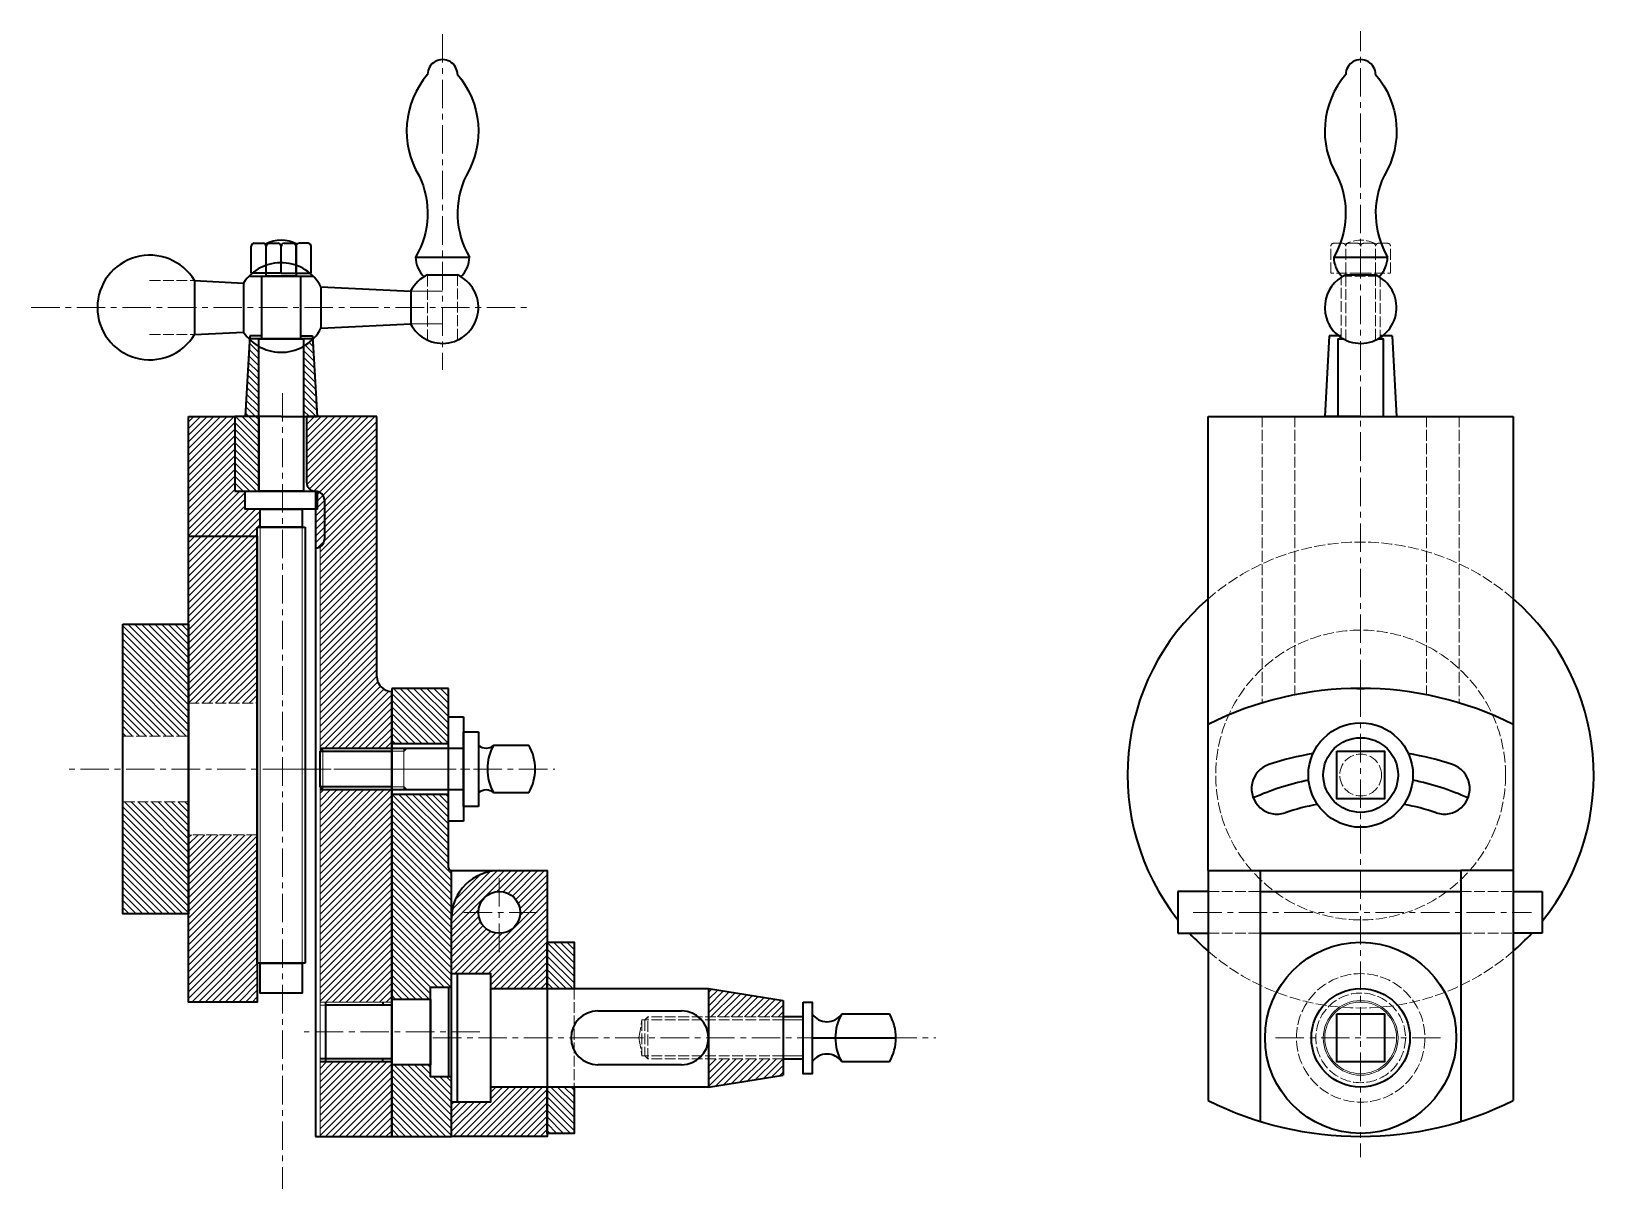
# Model space of a CAD drawing. Header units: millimetres. Extents: x 15432296 to 15432819, y 6507315 to 6507703.
import ezdxf

# ---------------------------------------------------------------- set-up
doc = ezdxf.new("R2010")
doc.units = ezdxf.units.MM
doc.linetypes.add('ACAD_ISO02W100', pattern=[15, 12, -3])
doc.linetypes.add('CENTER', pattern=[50.8, 31.75, -6.35, 6.35, -6.35])
for name, color, linetype, lineweight in [('Center', 1, 'CENTER', 18), ('Hidden', 5, 'ACAD_ISO02W100', 18), ('Object', 7, 'Continuous', 35), ('Thin', 7, 'Continuous', 18)]:
    doc.layers.add(name, color=color, linetype=linetype, lineweight=lineweight)
pattern_1 = [(45, (-48.5243, 0), (-1.12253201513, 1.12253201513), [])]
pattern_2 = [(135, (-48.5243, 0), (-1.12253201513, -1.12253201513), [])]

msp = doc.modelspace()

# ---------------------------------------------------------------- hatches: boundary and pattern name
at = {"layer": 'Thin'}
h = msp.add_hatch(dxfattribs=at)
h.set_pattern_fill('ANSI31', color=256, scale=0.5, angle=90)
h.set_pattern_definition(pattern_2)
h.paths.add_polyline_path([(15432367.97, 6507573.77), (15432372.47, 6507573.77), (15432372.47, 6507597.28, -0.064533), (15432369.41, 6507599.62)])
h.paths.add_polyline_path([(15432387.47, 6507573.77), (15432391.97, 6507573.77), (15432390.53, 6507599.62, -0.064533), (15432387.47, 6507597.28)])
h = msp.add_hatch(dxfattribs=at)
h.set_pattern_fill('ANSI31', color=256, scale=0.5)
h.set_pattern_definition(pattern_1)
h.paths.add_polyline_path([(15432364.47, 6507573.77), (15432348.97, 6507573.77), (15432348.97, 6507533.77), (15432371.97, 6507533.77), (15432371.97, 6507536.77), (15432372.97, 6507536.77), (15432372.97, 6507542.77), (15432367.97, 6507542.77), (15432367.97, 6507548.77), (15432364.47, 6507548.77)])
h.paths.add_polyline_path([(15432348.97, 6507477.77), (15432371.97, 6507477.77), (15432371.97, 6507533.77), (15432348.97, 6507533.77)])
h.paths.add_polyline_path([(15432348.97, 6507407.27), (15432348.97, 6507377.77), (15432371.97, 6507377.77), (15432371.97, 6507433.77), (15432348.97, 6507433.77)])
h = msp.add_hatch(dxfattribs=at)
h.set_pattern_fill('ANSI31', color=256, scale=0.5, angle=90)
h.set_pattern_definition(pattern_2)
h.paths.add_polyline_path([(15432364.47, 6507548.77), (15432372.47, 6507548.77), (15432372.47, 6507573.77), (15432367.97, 6507573.77), (15432364.47, 6507573.77)])
h = msp.add_hatch(dxfattribs=at)
h.set_pattern_fill('ANSI31', color=256, scale=0.5)
h.set_pattern_definition(pattern_1)
h.paths.add_polyline_path([(15432411.97, 6507573.77), (15432388.47, 6507573.77), (15432388.47, 6507551.77, 0.414214), (15432391.47, 6507548.77), (15432391.47, 6507529.77, 0.131652), (15432392.97, 6507530.17), (15432392.97, 6507462.77), (15432416.97, 6507462.77), (15432416.97, 6507481.77, -0.414214), (15432411.97, 6507486.77)])
h.paths.add_polyline_path([(15432416.97, 6507448.77), (15432393.97, 6507448.77), (15432392.97, 6507448.77), (15432392.97, 6507377.77), (15432416.97, 6507377.77)])
h.paths.add_polyline_path([(15432392.97, 6507357.77), (15432392.97, 6507332.77), (15432416.97, 6507332.77), (15432416.97, 6507357.77)])
h = msp.add_hatch(dxfattribs=at)
h.set_pattern_fill('ANSI31', color=256, scale=0.5, angle=90)
h.set_pattern_definition(pattern_2)
h.paths.add_polyline_path([(15432326.97, 6507504.27), (15432326.97, 6507466.77), (15432348.97, 6507466.77), (15432348.97, 6507504.27)])
h.paths.add_polyline_path([(15432326.97, 6507407.27), (15432348.97, 6507407.27), (15432348.97, 6507444.77), (15432326.97, 6507444.77)])
h = msp.add_hatch(dxfattribs=at)
h.set_pattern_fill('ANSI31', color=256, scale=0.5, angle=90)
h.set_pattern_definition(pattern_2)
h.paths.add_polyline_path([(15432435.97, 6507447.27), (15432416.97, 6507447.27), (15432416.97, 6507378.77), (15432429.97, 6507378.77), (15432429.97, 6507382.77), (15432435.97, 6507382.77), (15432436.97, 6507382.77), (15432436.97, 6507405.77), (15432436.97, 6507421.77, -0.414214), (15432435.97, 6507422.77)])
h.paths.add_polyline_path([(15432435.97, 6507473.27), (15432435.97, 6507482.77), (15432416.97, 6507482.77), (15432416.97, 6507464.27), (15432435.97, 6507464.27)])
h.paths.add_polyline_path([(15432416.97, 6507356.77), (15432416.97, 6507332.77), (15432436.97, 6507332.77), (15432436.97, 6507352.77), (15432429.97, 6507352.77), (15432429.97, 6507356.77)])
h = msp.add_hatch(dxfattribs=at)
h.set_pattern_fill('ANSI31', color=256, scale=0.5)
h.set_pattern_definition(pattern_1)
h.paths.add_polyline_path([(15432468.97, 6507421.77), (15432452.97, 6507421.77, 0.414214), (15432436.97, 6507405.77), (15432436.97, 6507387.27), (15432449.97, 6507387.27), (15432449.97, 6507382.27), (15432468.97, 6507382.27), (15432468.97, 6507397.77)])
h.paths.add_polyline_path([(15432445.97, 6507407.77, -1), (15432459.97, 6507407.77, -1)], flags=16)
h.paths.add_polyline_path([(15432468.97, 6507349.27), (15432449.97, 6507349.27), (15432449.97, 6507344.27), (15432438.97, 6507344.27), (15432436.97, 6507344.27), (15432436.97, 6507332.77), (15432468.97, 6507332.77)])
h = msp.add_hatch(dxfattribs=at)
h.set_pattern_fill('ANSI31', color=256, scale=0.5, angle=90)
h.set_pattern_definition(pattern_2)
h.paths.add_polyline_path([(15432468.97, 6507382.27), (15432477.97, 6507382.27), (15432477.97, 6507397.77), (15432468.97, 6507397.77)])
h.paths.add_polyline_path([(15432477.97, 6507349.27), (15432468.97, 6507349.27), (15432468.97, 6507333.77), (15432477.97, 6507333.77)])
h = msp.add_hatch(dxfattribs=at)
h.set_pattern_fill('ANSI31', color=256, scale=0.5)
h.paths.add_polyline_path([(15432522.97, 6507382.27), (15432522.97, 6507372.77), (15432547.97, 6507372.77), (15432547.97, 6507378.27)])
h.paths.add_polyline_path([(15432547.97, 6507358.77), (15432522.97, 6507358.77), (15432522.97, 6507349.27), (15432547.97, 6507353.27)])

# ---------------------------------------------------------------- linework, layer by layer
at = {"layer": 'Center', "ltscale": 0.3}
for p, q in [((15432433.97, 6507701.78), (15432433.97, 6507589.4)), ((15432741.19, 6507482.77), (15432741.19, 6507702.76)), ((15432296.35, 6507610.27), (15432462.39, 6507610.27)), ((15432380.47, 6507581.62), (15432380.47, 6507315.26)), ((15432741.19, 6507482.77), (15432741.19, 6507325.88)), ((15432383.31, 6507455.77), (15432307.79, 6507455.77)), ((15432383.34, 6507455.77), (15432471.51, 6507455.77)), ((15432426.19, 6507455.77), (15432383.46, 6507455.77)), ((15432409.54, 6507455.77), (15432443.16, 6507455.77)), ((15432452.97, 6507419.26), (15432452.97, 6507394.17)), ((15432441.07, 6507407.77), (15432465.68, 6507407.77)), ((15432685.17, 6507407.77), (15432798.33, 6507407.77)), ((15432446.48, 6507367.77), (15432387.64, 6507367.77)), ((15432430.75, 6507365.77), (15432599.01, 6507365.77)), ((15432712.7, 6507365.77), (15432768.91, 6507365.77))]:
    msp.add_line(p, q, dxfattribs=at)
at = {"layer": 'Hidden', "ltscale": 0.3}
for p, q in [((15432731.19, 6507621.77), (15432731.19, 6507630.77)), ((15432732.19, 6507631.77), (15432735.19, 6507631.77)), ((15432736.19, 6507621.77), (15432736.19, 6507630.77)), ((15432737.19, 6507631.77), (15432740.19, 6507631.77)), ((15432741.19, 6507621.77), (15432741.19, 6507630.77)), ((15432742.19, 6507631.77), (15432745.19, 6507631.77)), ((15432745.19, 6507631.77), (15432745.19, 6507631.77)), ((15432746.19, 6507621.77), (15432746.19, 6507630.77)), ((15432746.19, 6507630.77), (15432746.19, 6507630.77)), ((15432746.19, 6507630.77), (15432746.19, 6507630.77)), ((15432750.19, 6507631.77), (15432747.19, 6507631.77)), ((15432747.19, 6507631.77), (15432747.19, 6507631.77)), ((15432751.19, 6507621.77), (15432751.19, 6507630.77)), ((15432373.47, 6507599.77), (15432373.47, 6507620.77)), ((15432386.47, 6507620.77), (15432386.47, 6507599.77)), ((15432428.97, 6507599.36), (15432428.97, 6507621.18)), ((15432438.97, 6507621.18), (15432438.97, 6507599.36)), ((15432741.19, 6507621.77), (15432731.19, 6507621.77)), ((15432736.19, 6507621.77), (15432736.19, 6507620.77)), ((15432736.19, 6507599.36), (15432736.19, 6507621.18)), ((15432741.19, 6507621.77), (15432751.19, 6507621.77)), ((15432746.19, 6507621.77), (15432746.19, 6507620.77)), ((15432746.19, 6507621.18), (15432746.19, 6507599.36)), ((15432335.97, 6507619.27), (15432350.98, 6507619.27)), ((15432335.97, 6507601.27), (15432350.98, 6507601.27)), ((15432708.19, 6507573.77), (15432708.19, 6507477.89)), ((15432719.19, 6507573.77), (15432719.19, 6507480.63)), ((15432763.19, 6507573.77), (15432763.19, 6507480.63)), ((15432774.19, 6507573.77), (15432774.19, 6507477.89)), ((15432348.97, 6507477.77), (15432371.97, 6507477.77)), ((15432326.97, 6507466.77), (15432348.97, 6507466.77)), ((15432348.97, 6507444.77), (15432326.97, 6507444.77)), ((15432371.97, 6507433.77), (15432348.97, 6507433.77)), ((15432690.19, 6507414.77), (15432707.69, 6507414.77)), ((15432774.69, 6507414.77), (15432792.19, 6507414.77)), ((15432690.19, 6507400.77), (15432707.69, 6507400.77)), ((15432774.69, 6507400.77), (15432792.19, 6507400.77)), ((15432468.97, 6507382.27), (15432468.97, 6507349.27)), ((15432477.97, 6507382.27), (15432477.97, 6507349.27)), ((15432499.68, 6507365.77), (15432500.68, 6507371.77)), ((15432501.68, 6507371.77), (15432500.68, 6507371.77)), ((15432500.68, 6507371.77), (15432500.68, 6507359.77)), ((15432502.68, 6507372.77), (15432501.68, 6507371.77)), ((15432501.68, 6507371.77), (15432501.68, 6507359.77)), ((15432547.97, 6507371.77), (15432501.68, 6507371.77)), ((15432502.68, 6507358.77), (15432502.68, 6507372.77)), ((15432547.97, 6507372.77), (15432502.68, 6507372.77)), ((15432499.68, 6507365.77), (15432500.68, 6507359.77)), ((15432500.68, 6507359.77), (15432501.68, 6507359.77)), ((15432502.68, 6507358.77), (15432501.68, 6507359.77)), ((15432547.97, 6507359.77), (15432501.68, 6507359.77)), ((15432547.97, 6507358.77), (15432502.68, 6507358.77))]:
    msp.add_line(p, q, dxfattribs=at)
at = {"layer": 'Hidden'}
for p, q in [((15432433.97, 6507615.77), (15432423.31, 6507615.77)), ((15432433.97, 6507604.77), (15432423.31, 6507604.77))]:
    msp.add_line(p, q, dxfattribs=at)
at = {"layer": 'Hidden', "ltscale": 0.3}
for points in [[(15432735.19, 6507631.77), (15432735.19, 6507631.77, -0.414214), (15432736.19, 6507630.77), (15432736.19, 6507630.77)], [(15432736.19, 6507630.77), (15432736.19, 6507630.77, -0.414214), (15432737.19, 6507631.77), (15432737.19, 6507631.77)]]:
    msp.add_lwpolyline(points, format="xyb", dxfattribs=at)
msp.add_lwpolyline([(15432735.38, 6507599.77), (15432734.69, 6507599.77), (15432734.69, 6507620.77), (15432747.69, 6507620.77), (15432747.69, 6507599.77), (15432747, 6507599.77)], dxfattribs=at)
for centre, radius in [((15432741.19, 6507453.77), 48.5), ((15432741.19, 6507453.77), 7), ((15432741.19, 6507365.77), 21.5), ((15432741.19, 6507365.77), 15)]:
    msp.add_circle(centre, radius, dxfattribs=at)
for centre, radius, start, end in [((15432732.19, 6507630.77), 1, 90, 180), ((15432741.19, 6507621.85), 10.98, 61.193, 118.807), ((15432740.19, 6507630.77), 1, 0, 90), ((15432742.19, 6507630.77), 1, 90, 180), ((15432745.19, 6507630.77), 1, 0, 90), ((15432747.19, 6507630.77), 1, 90, 180), ((15432750.19, 6507630.77), 1, 360, 90), ((15432741.19, 6507453.77), 78, 49.1678, 130.8322), ((15432741.19, 6507453.77), 78, 229.1678, 310.8322)]:
    msp.add_arc(centre, radius, start, end, dxfattribs=at)
at = {"layer": 'Object'}
for p, q in [((15432369.97, 6507621.77), (15432369.97, 6507630.77)), ((15432370.97, 6507631.77), (15432373.97, 6507631.77)), ((15432374.97, 6507621.77), (15432374.97, 6507630.77)), ((15432374.97, 6507620.77), (15432374.97, 6507630.77)), ((15432375.97, 6507631.77), (15432378.97, 6507631.77)), ((15432379.97, 6507621.77), (15432379.97, 6507630.77)), ((15432380.97, 6507631.77), (15432383.97, 6507631.77)), ((15432384.97, 6507621.77), (15432384.97, 6507630.77)), ((15432384.97, 6507630.77), (15432384.97, 6507620.77)), ((15432388.97, 6507631.77), (15432385.97, 6507631.77)), ((15432389.97, 6507621.77), (15432389.97, 6507630.77)), ((15432424.97, 6507627.18), (15432442.97, 6507627.18)), ((15432732.19, 6507627.18), (15432750.19, 6507627.18)), ((15432369.26, 6507620.77), (15432390.68, 6507620.77)), ((15432379.97, 6507621.77), (15432369.97, 6507621.77)), ((15432384.97, 6507620.77), (15432374.97, 6507620.77)), ((15432379.97, 6507621.77), (15432389.97, 6507621.77)), ((15432428.97, 6507621.18), (15432438.97, 6507621.18)), ((15432736.19, 6507621.18), (15432746.19, 6507621.18)), ((15432350.98, 6507619.27), (15432367.41, 6507618.47)), ((15432350.98, 6507619.27), (15432350.98, 6507601.27)), ((15432367.41, 6507618.47), (15432367.41, 6507602.06)), ((15432393.26, 6507617.22), (15432393.26, 6507603.31)), ((15432393.26, 6507617.22), (15432423.31, 6507615.77)), ((15432423.31, 6507615.77), (15432423.31, 6507604.77)), ((15432393.26, 6507603.31), (15432423.31, 6507604.77)), ((15432350.98, 6507601.27), (15432367.41, 6507602.06)), ((15432369.47, 6507600.77), (15432367.97, 6507573.77)), ((15432390.68, 6507599.77), (15432369.26, 6507599.77)), ((15432373.47, 6507600.77), (15432369.47, 6507600.77)), ((15432386.47, 6507600.77), (15432390.47, 6507600.77)), ((15432390.47, 6507600.77), (15432391.97, 6507573.77)), ((15432730.69, 6507600.77), (15432729.19, 6507573.77)), ((15432734.69, 6507600.77), (15432730.69, 6507600.77)), ((15432751.69, 6507600.77), (15432747.69, 6507600.77)), ((15432751.69, 6507600.77), (15432753.19, 6507573.77)), ((15432348.97, 6507533.77), (15432348.97, 6507573.77)), ((15432348.97, 6507573.77), (15432364.47, 6507573.77)), ((15432372.47, 6507573.77), (15432364.47, 6507573.77)), ((15432364.47, 6507573.77), (15432364.47, 6507548.77)), ((15432379.97, 6507573.77), (15432367.97, 6507573.77)), ((15432372.47, 6507548.77), (15432372.47, 6507573.77)), ((15432372.47, 6507573.77), (15432372.47, 6507548.77)), ((15432379.97, 6507573.77), (15432391.97, 6507573.77)), ((15432387.47, 6507573.77), (15432387.47, 6507548.77)), ((15432411.97, 6507573.77), (15432388.47, 6507573.77)), ((15432388.47, 6507573.77), (15432388.47, 6507551.77)), ((15432411.97, 6507486.77), (15432411.97, 6507573.77)), ((15432690.19, 6507470.73), (15432690.19, 6507573.77)), ((15432690.19, 6507573.77), (15432792.19, 6507573.77)), ((15432741.19, 6507573.77), (15432729.19, 6507573.77)), ((15432741.19, 6507573.77), (15432753.19, 6507573.77)), ((15432741.19, 6507573.77), (15432763.19, 6507573.77)), ((15432792.19, 6507573.77), (15432792.19, 6507470.73)), ((15432364.47, 6507548.77), (15432372.47, 6507548.77)), ((15432391.47, 6507548.77), (15432391.47, 6507548.77)), ((15432391.47, 6507548.77), (15432391.47, 6507332.77)), ((15432391.47, 6507548.77), (15432391.47, 6507548.77)), ((15432394.47, 6507545.77), (15432394.47, 6507532.77)), ((15432371.97, 6507536.77), (15432387.97, 6507536.77)), ((15432371.97, 6507390.77), (15432371.97, 6507536.77)), ((15432387.97, 6507536.77), (15432387.97, 6507390.77)), ((15432391.47, 6507529.77), (15432391.47, 6507529.77)), ((15432416.97, 6507482.77), (15432416.97, 6507332.77)), ((15432435.97, 6507482.77), (15432416.97, 6507482.77)), ((15432416.97, 6507332.77), (15432416.97, 6507481.77)), ((15432416.97, 6507481.77), (15432416.97, 6507481.77)), ((15432435.97, 6507422.77), (15432435.97, 6507482.77)), ((15432739.86, 6507482.77), (15432742.52, 6507482.77)), ((15432435.97, 6507462.77), (15432435.97, 6507473.27)), ((15432435.97, 6507473.27), (15432440.97, 6507473.27)), ((15432440.97, 6507473.27), (15432440.97, 6507438.27)), ((15432690.19, 6507421.77), (15432690.19, 6507470.73)), ((15432792.19, 6507470.73), (15432792.19, 6507421.77)), ((15432416.97, 6507464.27), (15432435.97, 6507464.27)), ((15432440.97, 6507468.27), (15432445.97, 6507468.27)), ((15432440.97, 6507443.27), (15432440.97, 6507468.27)), ((15432445.97, 6507468.27), (15432445.97, 6507443.27)), ((15432451.11, 6507463.77), (15432462.83, 6507463.77)), ((15432392.97, 6507462.77), (15432416.97, 6507462.77)), ((15432393.97, 6507462.77), (15432392.97, 6507461.77)), ((15432392.97, 6507461.77), (15432416.97, 6507461.77)), ((15432392.97, 6507449.77), (15432392.97, 6507461.77)), ((15432393.97, 6507462.77), (15432440.97, 6507462.77)), ((15432421.97, 6507462.77), (15432420.97, 6507461.77)), ((15432440.97, 6507462.77), (15432440.97, 6507448.77)), ((15432416.97, 6507449.77), (15432392.97, 6507449.77)), ((15432393.97, 6507448.77), (15432392.97, 6507449.77)), ((15432416.97, 6507448.77), (15432392.97, 6507448.77)), ((15432440.97, 6507448.77), (15432393.97, 6507448.77)), ((15432421.97, 6507448.77), (15432420.97, 6507449.77)), ((15432435.97, 6507438.27), (15432435.97, 6507448.77)), ((15432462.83, 6507447.77), (15432451.11, 6507447.77)), ((15432435.97, 6507447.27), (15432416.97, 6507447.27)), ((15432445.97, 6507443.27), (15432440.97, 6507443.27)), ((15432440.97, 6507438.27), (15432435.97, 6507438.27)), ((15432436.97, 6507332.77), (15432436.97, 6507421.77)), ((15432436.97, 6507421.77), (15432436.97, 6507421.77)), ((15432452.97, 6507421.77), (15432468.97, 6507421.77)), ((15432468.97, 6507421.77), (15432468.97, 6507332.77)), ((15432690.19, 6507421.77), (15432690.19, 6507344.81)), ((15432690.19, 6507421.77), (15432707.69, 6507421.77)), ((15432792.19, 6507421.77), (15432774.69, 6507421.77)), ((15432792.19, 6507421.77), (15432792.19, 6507344.81)), ((15432707.69, 6507414.77), (15432774.69, 6507414.77)), ((15432436.97, 6507332.77), (15432436.97, 6507405.77)), ((15432707.69, 6507400.77), (15432774.69, 6507400.77)), ((15432387.97, 6507390.77), (15432371.97, 6507390.77)), ((15432436.97, 6507387.27), (15432449.97, 6507387.27)), ((15432449.97, 6507387.27), (15432449.97, 6507344.27)), ((15432429.97, 6507382.77), (15432436.97, 6507382.77)), ((15432429.97, 6507352.77), (15432429.97, 6507382.77)), ((15432449.97, 6507382.27), (15432468.97, 6507382.27)), ((15432449.97, 6507382.27), (15432522.97, 6507382.27)), ((15432522.97, 6507382.27), (15432522.97, 6507349.27)), ((15432522.97, 6507382.27), (15432547.97, 6507378.27)), ((15432394.97, 6507357.77), (15432394.97, 6507377.77)), ((15432416.97, 6507376.77), (15432394.97, 6507376.77)), ((15432413.97, 6507377.77), (15432413.97, 6507376.77)), ((15432416.97, 6507378.77), (15432429.97, 6507378.77)), ((15432429.97, 6507378.77), (15432429.97, 6507356.77)), ((15432547.97, 6507378.27), (15432547.97, 6507353.27)), ((15432502.68, 6507372.77), (15432502.68, 6507372.77)), ((15432554.68, 6507372.77), (15432547.97, 6507372.77)), ((15432567.54, 6507373.77), (15432583.54, 6507373.77)), ((15432557.68, 6507365.77), (15432585.68, 6507365.77)), ((15432416.97, 6507358.77), (15432392.97, 6507358.77)), ((15432416.97, 6507358.77), (15432394.97, 6507358.77)), ((15432413.97, 6507357.77), (15432413.97, 6507358.77)), ((15432502.68, 6507358.77), (15432502.68, 6507358.77)), ((15432547.97, 6507358.77), (15432554.68, 6507358.77)), ((15432416.97, 6507357.77), (15432392.97, 6507357.77)), ((15432429.97, 6507356.77), (15432416.97, 6507356.77)), ((15432522.97, 6507349.27), (15432547.97, 6507353.27)), ((15432583.54, 6507357.77), (15432567.54, 6507357.77)), ((15432436.97, 6507352.77), (15432429.97, 6507352.77)), ((15432468.97, 6507349.27), (15432449.97, 6507349.27)), ((15432522.97, 6507349.27), (15432449.97, 6507349.27)), ((15432449.97, 6507344.27), (15432436.97, 6507344.27)), ((15432391.47, 6507332.77), (15432416.97, 6507332.77)), ((15432416.97, 6507332.77), (15432436.97, 6507332.77)), ((15432468.97, 6507332.77), (15432436.97, 6507332.77))]:
    msp.add_line(p, q, dxfattribs=at)
at = {"layer": 'Object', "ltscale": 0.3}
for p, q in [((15432690.19, 6507414.77), (15432680.05, 6507414.77)), ((15432680.05, 6507414.77), (15432680.05, 6507400.77)), ((15432792.19, 6507414.77), (15432801.89, 6507414.77)), ((15432801.89, 6507414.77), (15432801.89, 6507400.77)), ((15432680.05, 6507400.77), (15432690.19, 6507400.77)), ((15432801.89, 6507400.77), (15432792.19, 6507400.77))]:
    msp.add_line(p, q, dxfattribs=at)
at = {"layer": 'Object'}
for points in [[(15432428.97, 6507688.27, 0.323685), (15432426.1, 6507654.4)], [(15432438.97, 6507688.27, -0.323685), (15432441.84, 6507654.4)], [(15432736.19, 6507688.27, 0.323685), (15432733.32, 6507654.4)], [(15432746.19, 6507688.27, -0.323685), (15432749.06, 6507654.4)], [(15432426.1, 6507654.4, -0.249536), (15432424.97, 6507627.18, -2.1734)], [(15432441.84, 6507654.4, 0.249536), (15432442.97, 6507627.18, 2.1734)], [(15432733.32, 6507654.4, -0.249536), (15432732.19, 6507627.18, -2.1734)], [(15432749.06, 6507654.4, 0.249536), (15432750.19, 6507627.18, 2.1734)]]:
    msp.add_lwpolyline(points, format="xyb", dxfattribs=at)
for points in [[(15432373.47, 6507620.77), (15432386.47, 6507620.77), (15432386.47, 6507599.77), (15432373.47, 6507599.77)], [(15432367.97, 6507548.77), (15432391.97, 6507548.77), (15432391.97, 6507542.77), (15432367.97, 6507542.77)], [(15432372.97, 6507542.77), (15432386.97, 6507542.77), (15432386.97, 6507536.77), (15432372.97, 6507536.77)], [(15432348.97, 6507533.77), (15432371.97, 6507533.77), (15432371.97, 6507377.77), (15432348.97, 6507377.77)], [(15432326.97, 6507504.27), (15432348.97, 6507504.27), (15432348.97, 6507407.27), (15432326.97, 6507407.27)], [(15432733.19, 6507461.77), (15432749.19, 6507461.77), (15432749.19, 6507445.77), (15432733.19, 6507445.77)], [(15432436.97, 6507421.77), (15432468.97, 6507421.77), (15432468.97, 6507332.77), (15432436.97, 6507332.77)], [(15432372.97, 6507390.77), (15432386.97, 6507390.77), (15432386.97, 6507380.77), (15432372.97, 6507380.77)], [(15432438.97, 6507387.27), (15432449.97, 6507387.27), (15432449.97, 6507344.27), (15432438.97, 6507344.27)], [(15432429.97, 6507382.77), (15432435.97, 6507382.77), (15432435.97, 6507352.77), (15432429.97, 6507352.77)], [(15432416.97, 6507378.77), (15432429.97, 6507378.77), (15432429.97, 6507356.77), (15432416.97, 6507356.77)], [(15432554.68, 6507377.77), (15432557.68, 6507377.77), (15432557.68, 6507353.77), (15432554.68, 6507353.77)], [(15432733.19, 6507373.77), (15432749.19, 6507373.77), (15432749.19, 6507357.77), (15432733.19, 6507357.77)]]:
    msp.add_lwpolyline(points, close=True, dxfattribs=at)
for points in [[(15432372.47, 6507573.77), (15432372.47, 6507599.77), (15432387.47, 6507599.77), (15432387.47, 6507573.77)], [(15432733.69, 6507573.77), (15432733.69, 6507599.77), (15432735.38, 6507599.77)], [(15432747, 6507599.77), (15432748.69, 6507599.77), (15432748.69, 6507573.77)], [(15432387.47, 6507548.77), (15432372.47, 6507548.77)], [(15432707.69, 6507337.8), (15432707.69, 6507421.77), (15432774.69, 6507421.77), (15432774.69, 6507337.8)], [(15432468.97, 6507382.27), (15432468.97, 6507397.77), (15432477.97, 6507397.77), (15432477.97, 6507382.27)], [(15432485.97, 6507374.77), (15432513.97, 6507374.77)], [(15432513.97, 6507356.77), (15432485.97, 6507356.77)], [(15432477.97, 6507349.27), (15432477.97, 6507333.77), (15432468.97, 6507333.77), (15432468.97, 6507349.27)]]:
    msp.add_lwpolyline(points, dxfattribs=at)
for centre, radius in [((15432741.19, 6507453.77), 17.5), ((15432741.19, 6507453.77), 12.5), ((15432452.97, 6507407.77), 7), ((15432452.97, 6507407.77), 7), ((15432741.19, 6507365.77), 32), ((15432741.19, 6507365.77), 16.5)]:
    msp.add_circle(centre, radius, dxfattribs=at)
for centre, radius, start, end in [((15432433.97, 6507688.27), 5, 359.999, 180.001), ((15432741.19, 6507688.27), 5, 359.999, 180.001), ((15432370.97, 6507630.77), 1, 90, 180), ((15432373.97, 6507630.77), 1, 0, 90), ((15432379.97, 6507621.85), 10.98, 61.193, 118.807), ((15432375.97, 6507630.77), 1, 90, 180), ((15432378.97, 6507630.77), 1, 0, 90), ((15432380.97, 6507630.77), 1, 90, 180), ((15432383.97, 6507630.77), 1, 0, 90), ((15432385.97, 6507630.77), 1, 90, 180), ((15432388.97, 6507630.77), 1, 360, 90), ((15432335.97, 6507610.27), 17.5, 30.9497, 329.0503), ((15432379.97, 6507610.27), 15, 27.6191, 146.8399), ((15432433.97, 6507627.18), 9, 180, 227.0862), ((15432433.97, 6507627.18), 9, 312.9138, 0), ((15432741.19, 6507627.18), 9, 180, 227.0862), ((15432741.19, 6507627.18), 9, 312.9138, 0), ((15432433.97, 6507610.27), 12, 207.2796, 65.3757), ((15432433.97, 6507610.27), 12, 114.6243, 152.7204), ((15432741.19, 6507610.27), 12, 114.6243, 232.3415), ((15432741.19, 6507610.27), 12, 207.2796, 65.3757), ((15432379.97, 6507610.27), 15, 213.1601, 332.3809), ((15432391.47, 6507551.77), 3, 180, 270), ((15432391.47, 6507545.77), 3, 0, 90), ((15432391.47, 6507532.77), 3, 270, 0), ((15432741.19, 6507453.77), 78, 130.8322, 218.3958), ((15432741.19, 6507453.77), 78, 321.099, 49.1678), ((15432416.97, 6507486.77), 5, 180, 270), ((15432741.19, 6507368.77), 114, 63.425, 116.575), ((15432448.54, 6507466.59), 3.82, 227.6963, 312.3037), ((15432464.97, 6507455.77), 16, 150, 210), ((15432448.97, 6507455.77), 16, 330, 30), ((15432741.19, 6507365.77), 96.5, 99.5219, 108.553), ((15432741.19, 6507365.77), 96.5, 71.447, 80.4781), ((15432713.19, 6507449.19), 8.5, 108.553, 288.553), ((15432769.19, 6507449.19), 8.5, 251.447, 71.4474), ((15432448.54, 6507444.94), 3.82, 47.6963, 132.3037), ((15432741.19, 6507365.77), 88, 101.4129, 114.0894), ((15432741.19, 6507365.77), 88, 65.9106, 78.5871), ((15432741.19, 6507365.77), 79.5, 100.4933, 108.553), ((15432741.19, 6507365.77), 79.5, 71.447, 79.5067), ((15432436.97, 6507422.77), 1, 180, 270), ((15432452.97, 6507405.77), 16, 90, 180), ((15432741.19, 6507453.77), 78, 222.8036, 229.1678), ((15432741.19, 6507453.77), 78, 310.8322, 317.1964), ((15432485.97, 6507365.77), 9, 90, 270), ((15432513.97, 6507365.77), 9, 270, 90), ((15432562.61, 6507377.16), 5.98, 214.52, 325.48), ((15432581.44, 6507365.77), 16.04, 150.0905, 209.9095), ((15432569.67, 6507365.77), 16.01, 330.0247, 29.9753), ((15432562.61, 6507354.38), 5.98, 34.52, 145.48), ((15432741.19, 6507446.77), 114, 243.425, 296.575)]:
    msp.add_arc(centre, radius, start, end, dxfattribs=at)
at = {"layer": 'Thin'}
for p, q in [((15432372.97, 6507390.77), (15432372.97, 6507536.77)), ((15432386.97, 6507536.77), (15432386.97, 6507390.77)), ((15432392.97, 6507530.17), (15432392.97, 6507332.77)), ((15432392.97, 6507461.77), (15432420.97, 6507461.77)), ((15432393.97, 6507448.77), (15432393.97, 6507462.77)), ((15432420.97, 6507448.77), (15432420.97, 6507462.77)), ((15432420.97, 6507449.77), (15432392.97, 6507449.77)), ((15432392.97, 6507377.77), (15432416.97, 6507377.77)), ((15432392.97, 6507376.77), (15432416.97, 6507376.77)), ((15432394.97, 6507377.77), (15432413.97, 6507377.77)), ((15432547.97, 6507371.77), (15432554.68, 6507371.77)), ((15432547.97, 6507359.77), (15432554.68, 6507359.77)), ((15432413.97, 6507357.77), (15432394.97, 6507357.77))]:
    msp.add_line(p, q, dxfattribs=at)
for radius in [12.5, 12]:
    msp.add_circle((15432741.19, 6507365.77), radius, dxfattribs=at)

doc.saveas('drawing.dxf')
